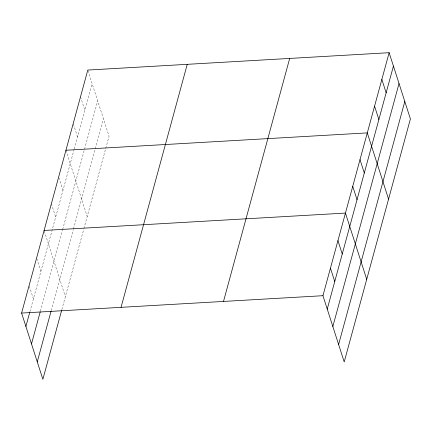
<?xml version="1.0" encoding="UTF-8"?>
<svg xmlns="http://www.w3.org/2000/svg" width="432" height="432" viewBox="0 0 432 432"><rect width="100%" height="100%" fill="white"/><g stroke="black" fill="none" stroke-linecap="round" stroke-linejoin="round"><path stroke-width="0.32" stroke-dasharray="2.16 1.62" d="M29.911 311.715L74.056 149.634M74.228 148.997L92.086 83.441M40.392 311.224L62.494 230.083M62.667 229.446L97.686 100.883M51.224 310.624L73.289 229.597M73.467 228.96L103.453 118.854M61.879 309.49L83.743 229.219M83.916 228.582L105.586 149.024M105.759 148.387L109.053 136.296L87.993 70.697M80.509 96.79L84.802 110.171M73.429 124.157L77.522 136.901M65.945 150.255L87.21 216.491M58.871 177.622L62.964 190.366M51.386 203.715L55.679 217.096M44.307 231.082L65.372 296.681M36.806 258.622L40.9 271.366M29.306 286.162L33.399 298.906"/><path stroke-width="0.65" d="M61.706 310.133L42.865 379.301L21.6 313.065L87.788 70.06L389.135 52.699L410.4 118.935L344.212 361.94L322.947 295.704L389.135 52.699M25.898 326.446L29.732 312.358M31.498 343.888L40.219 311.866M37.265 361.859L51.046 311.261M121.046 307.336L187.234 64.33M223.501 301.433L289.688 58.428M327.24 309.085L393.428 66.08M332.84 326.527L399.028 83.522M338.612 344.498L404.8 101.493M65.945 150.255L367.292 132.889L388.557 199.125M44.102 230.445L345.449 213.079L366.714 279.315M21.6 313.065L322.947 295.704M381.856 79.429L386.149 92.81M374.571 106.159L378.869 119.54M360.013 159.619L364.306 173M352.728 186.349L357.026 199.73M337.948 240.624L342.247 254.005M330.448 268.164L334.746 281.545"/></g></svg>
